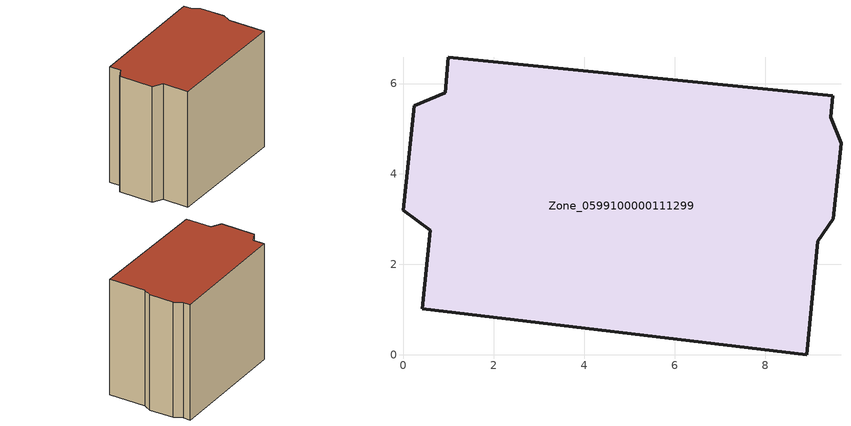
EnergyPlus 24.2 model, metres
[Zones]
Zone_0599100000111299
 floor ground (C_G): 9.68,4.68 9.51,3.01 9.17,2.51 8.92,0 0.41,1.02 0.59,2.75 0,3.2 0.24,5.51 0.92,5.8 0.99,6.58 9.5,5.73 9.45,5.25 z2.77
 wall outside (C_F): 0.92,5.8 0.24,5.51 0,3.2 0.59,2.75 0.41,1.02 8.92,0 9.17,2.51 9.51,3.01 9.68,4.68 9.45,5.25 9.5,5.73 0.99,6.58 0.92,5.8 z2.77:10.9
 roof outside (C_R): 9.5,5.73 0.99,6.58 0.92,5.8 0.24,5.51 0,3.2 0.59,2.75 0.41,1.02 8.92,0 9.17,2.51 9.51,3.01 9.68,4.68 9.45,5.25 z10.9
[BUILDING]
Pand.0599100000111299: North Axis=0; Terrain=City; Loads Convergence Tolerance Value=0.04; Temperature Convergence Tolerance Value=0.4; Solar Distribution=FullExterior; Maximum Number of Warmup Days=25; Minimum Number of Warmup Days=1
[Site:Location]
Rotterdam.The.Hague.AP_ZH_NLD Design_Conditions: Latitude=51.96; Longitude=4.45; Time Zone=1; Elevation=-4.5
[SITE:GROUNDTEMPERATURE:BUILDINGSURFACE]
18, 18, 18, 18, 18, 18, 18, 18, 18, 18, 18, 18
[MATERIAL] Thermal Absorptance=0.9; Solar Absorptance=0.7; Visible Absorptance=0.7
Name | Roughness | Thickness | Conductivity | Density | Specific Heat
G.TI.1946 | MediumSmooth | 0.15 | 1 | 540 | 1210
F.TI.1946 | Rough | 0.3 | 0.857143 | 1920 | 840
R.TI.1946 | MediumRough | 0.2 | 0.1 | 1500 | 1000
[CONSTRUCTION]
C_G: G.TI.1946
C_F: F.TI.1946
C_R: R.TI.1946
[ZONE]
Zone_0599100000111299: Type=1; Multiplier=1; Ceiling Height=Autocalculate; Volume=Autocalculate; Floor Area=autocalculate; Part of Total Floor Area=Yes
[ZONEINFILTRATION:DESIGNFLOWRATE]
Infil_Zone_0599100000111299: Zone or ZoneList or Space or SpaceList=Zone_0599100000111299; Schedule=AlwaysOn; Design Flow Rate Calculation Method=Flow/Area; Flow Rate per Floor Area=0.003; Constant Term Coefficient=1; Temperature Term Coefficient=0; Velocity Term Coefficient=0; Velocity Squared Term Coefficient=0
[HVACTEMPLATE:ZONE:IDEALLOADSAIRSYSTEM]
Zone_0599100000111299: Maximum Heating Supply Air Temperature=50; Minimum Cooling Supply Air Temperature=13; Maximum Heating Supply Air Humidity Ratio=0.0156; Minimum Cooling Supply Air Humidity Ratio=0.0077; Heating Limit=NoLimit; Cooling Limit=NoLimit; Dehumidification Control Type=ConstantSensibleHeatRatio; Cooling Sensible Heat Ratio=0.7; Dehumidification Setpoint=60; Humidification Control Type=None; Humidification Setpoint=30; Outdoor Air Method=None; Outdoor Air Flow Rate per Person=0.00944; Outdoor Air Flow Rate per Zone Floor Area=0; Outdoor Air Flow Rate per Zone=0; Demand Controlled Ventilation Type=None; Outdoor Air Economizer Type=NoEconomizer; Heat Recovery Type=None; Sensible Heat Recovery Effectiveness=0.7; Latent Heat Recovery Effectiveness=0.65
[ZONECONTROL:THERMOSTAT]
ThermostatControl_Zone_0599100000111299: Zone or ZoneList=Zone_0599100000111299; Control Type Schedule=DualSetpointControlType; Control 1=Thermostat_Zone_0599100000111299; Temperature Difference Between Cutout And Setpoint=0
[THERMOSTATSETPOINT:DUALSETPOINT]
Thermostat_Zone_0599100000111299: Heating Setpoint Temperature Schedule=HeatingSetpoint_Zone_0599100000111299; Cooling Setpoint Temperature Schedule=CoolingSetpoint_Zone_0599100000111299
[SCHEDULE:COMPACT]
HeatingSetpoint_Zone_0599100000111299: Through: 12/31, For: AllDays, Until: 24:00, 21
CoolingSetpoint_Zone_0599100000111299: Through: 12/31, For: AllDays, Until: 24:00, 24
DualSetpointControlType: Through: 12/31, For: AllDays, Until: 24:00, 4
AlwaysOn: Through: 12/31, For: AllDays, Until: 24:00, 1
